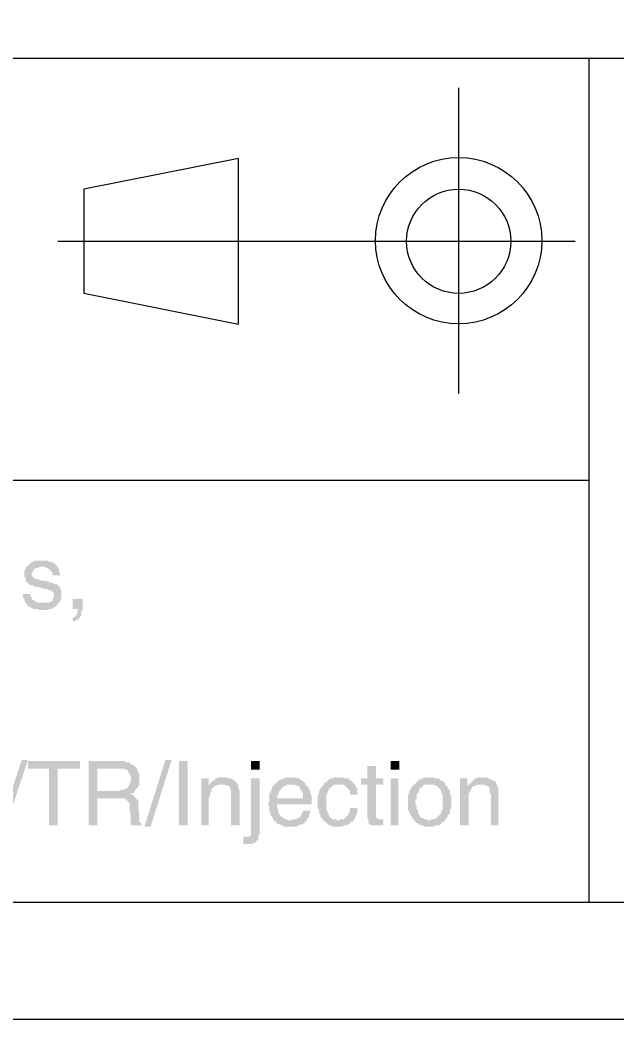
# Model space of a CAD drawing. Header units: inches. Extents: x 3613 to 8393, y -2205 to -794.
# Drawn here: x 6567.79 to 6589.56, y -1185.65 to -1149.22 of the extents above; entities that cross this region are included whole.
import ezdxf

# ---------------------------------------------------------------- set-up
doc = ezdxf.new("R2010")
doc.units = ezdxf.units.IN
doc.header["$MEASUREMENT"] = 0

msp = doc.modelspace()

# ---------------------------------------------------------------- hatches: boundary and pattern name
at = {"transparency": 33554559}
for points in [[(6568.579, -1168.93), (6568.353, -1168.93), (6568.263, -1168.975), (6568.217, -1168.975), (6568.172, -1169.02), (6568.127, -1169.065), (6568.082, -1169.111), (6568.037, -1169.156), (6567.992, -1169.201), (6567.992, -1169.246), (6567.947, -1169.291), (6567.947, -1169.517), (6567.992, -1169.562), (6567.992, -1169.652), (6568.037, -1169.697), (6568.037, -1169.742), (6568.082, -1169.742), (6568.127, -1169.787), (6568.172, -1169.833), (6568.263, -1169.833), (6568.308, -1169.878), (6568.398, -1169.878), (6568.714, -1169.968), (6568.804, -1169.968), (6568.849, -1170.013), (6568.94, -1170.013), (6568.94, -1170.058), (6568.985, -1170.058), (6569.03, -1170.103), (6569.03, -1170.239), (6568.985, -1170.329), (6568.985, -1170.374), (6568.94, -1170.419), (6568.894, -1170.419), (6568.849, -1170.464), (6568.624, -1170.464), (6568.037, -1170.51), (6568.037, -1170.555), (6568.082, -1170.6), (6568.127, -1170.6), (6568.172, -1170.645), (6568.217, -1170.645), (6568.263, -1170.69), (6568.398, -1170.69), (6568.488, -1170.735), (6568.804, -1170.735), (6568.849, -1170.69), (6568.94, -1170.69), (6568.985, -1170.645), (6569.03, -1170.645), (6569.075, -1170.6), (6569.12, -1170.555), (6569.12, -1170.555), (6569.165, -1170.51), (6569.21, -1170.464), (6569.255, -1170.419), (6569.255, -1170.374), (6569.301, -1170.284), (6569.301, -1170.013), (6569.255, -1169.968), (6569.255, -1169.923), (6569.21, -1169.878), (6569.21, -1169.878), (6569.165, -1169.833), (6569.12, -1169.787), (6569.075, -1169.787), (6568.985, -1169.742), (6568.94, -1169.742), (6568.849, -1169.697), (6568.533, -1169.652), (6568.533, -1169.652), (6568.443, -1169.607), (6568.398, -1169.607), (6568.308, -1169.562), (6568.308, -1169.562), (6568.263, -1169.517), (6568.217, -1169.472), (6568.217, -1169.381), (6568.263, -1169.336), (6568.263, -1169.291), (6568.308, -1169.246), (6568.353, -1169.201), (6568.443, -1169.201), (6568.533, -1169.156), (6569.165, -1169.156), (6569.12, -1169.111), (6569.075, -1169.065), (6569.03, -1169.02), (6568.985, -1169.02), (6568.94, -1168.975), (6568.849, -1168.975), (6568.804, -1168.93), (6568.669, -1168.93)], [(6569.165, -1169.156), (6568.579, -1169.156), (6568.714, -1169.156), (6568.759, -1169.201), (6568.804, -1169.201), (6568.849, -1169.246), (6568.849, -1169.246), (6568.894, -1169.291), (6568.94, -1169.336), (6568.985, -1169.381), (6568.985, -1169.472), (6569.255, -1169.472), (6569.255, -1169.381), (6569.21, -1169.336), (6569.21, -1169.246), (6569.165, -1169.201)], [(6568.172, -1170.149), (6567.902, -1170.149), (6567.902, -1170.284), (6567.947, -1170.329), (6567.947, -1170.374), (6567.992, -1170.464), (6568.037, -1170.51), (6568.624, -1170.464), (6568.398, -1170.464), (6568.353, -1170.419), (6568.308, -1170.374), (6568.263, -1170.374), (6568.217, -1170.329), (6568.217, -1170.284), (6568.172, -1170.194)], [(6570.068, -1170.329), (6569.707, -1170.329), (6569.707, -1170.69), (6569.887, -1170.69), (6569.887, -1170.826), (6569.842, -1170.916), (6569.797, -1170.961), (6569.752, -1171.006), (6569.707, -1171.006), (6569.707, -1171.141), (6569.797, -1171.141), (6569.842, -1171.096), (6569.887, -1171.096), (6569.932, -1171.051), (6569.978, -1171.006), (6569.978, -1170.961), (6570.023, -1170.916), (6570.023, -1170.78), (6570.068, -1170.69), (6570.068, -1170.6)], [(6568.082, -1176.196), (6567.27, -1178.633), (6567.044, -1178.633), (6567.856, -1176.196)], [(6569.978, -1176.241), (6568.082, -1176.241), (6568.082, -1176.512), (6568.849, -1176.512), (6568.849, -1178.588), (6569.165, -1178.588), (6569.165, -1176.512), (6569.978, -1176.512), (6569.978, -1176.377)], [(6571.377, -1176.241), (6570.294, -1176.241), (6570.294, -1178.588), (6570.609, -1178.588), (6570.609, -1177.595), (6571.377, -1177.595), (6571.963, -1177.55), (6571.963, -1177.505), (6571.873, -1177.46), (6571.828, -1177.46), (6571.828, -1177.415), (6571.918, -1177.415), (6571.963, -1177.37), (6571.963, -1177.325), (6570.609, -1177.325), (6570.609, -1176.512), (6572.054, -1176.512), (6572.009, -1176.467), (6571.963, -1176.422), (6571.918, -1176.377), (6571.873, -1176.377), (6571.828, -1176.332), (6571.783, -1176.287), (6571.693, -1176.287), (6571.602, -1176.241), (6571.467, -1176.241)], [(6573.317, -1176.196), (6572.55, -1178.633), (6572.324, -1178.633), (6573.092, -1176.196)], [(6573.588, -1178.588), (6573.588, -1176.241), (6573.904, -1176.241), (6573.904, -1178.588)], [(6576.522, -1176.557), (6576.522, -1176.241), (6576.206, -1176.241), (6576.206, -1176.557)], [(6581.622, -1176.557), (6581.622, -1176.241), (6581.306, -1176.241), (6581.306, -1176.557)], [(6572.054, -1176.512), (6571.377, -1176.512), (6571.557, -1176.512), (6571.647, -1176.557), (6571.693, -1176.557), (6571.738, -1176.602), (6571.738, -1176.648), (6571.783, -1176.693), (6571.828, -1176.783), (6571.828, -1176.918), (6571.828, -1177.009), (6571.783, -1177.054), (6571.783, -1177.099), (6571.738, -1177.144), (6571.738, -1177.189), (6571.693, -1177.234), (6571.647, -1177.234), (6571.602, -1177.279), (6571.467, -1177.279), (6571.422, -1177.325), (6570.609, -1177.325), (6571.963, -1177.325), (6572.009, -1177.279), (6572.054, -1177.234), (6572.099, -1177.189), (6572.099, -1177.144), (6572.144, -1177.099), (6572.144, -1176.693), (6572.099, -1176.648), (6572.099, -1176.602), (6572.054, -1176.557)], [(6580.764, -1176.422), (6580.448, -1176.422), (6580.448, -1176.873), (6580.223, -1176.873), (6580.223, -1177.099), (6580.448, -1177.099), (6580.448, -1178.317), (6580.493, -1178.363), (6580.493, -1178.498), (6580.539, -1178.543), (6580.539, -1178.543), (6580.584, -1178.588), (6581.035, -1178.588), (6581.035, -1178.363), (6580.854, -1178.363), (6580.809, -1178.317), (6580.764, -1178.317), (6580.764, -1177.099), (6581.035, -1177.099), (6581.035, -1176.873), (6580.764, -1176.873)], [(6574.671, -1176.873), (6574.401, -1176.873), (6574.401, -1178.588), (6574.671, -1178.588), (6574.671, -1177.686), (6574.671, -1177.595), (6574.716, -1177.505), (6574.716, -1177.415), (6574.762, -1177.37), (6574.762, -1177.279), (6574.807, -1177.234), (6574.807, -1177.234), (6574.852, -1177.189), (6574.897, -1177.144), (6574.671, -1177.144)], [(6575.213, -1176.828), (6575.032, -1176.828), (6574.987, -1176.873), (6574.942, -1176.873), (6574.897, -1176.918), (6574.807, -1176.964), (6574.762, -1177.009), (6574.716, -1177.054), (6574.671, -1177.144), (6574.942, -1177.144), (6574.987, -1177.099), (6575.123, -1177.099), (6575.709, -1177.054), (6575.664, -1177.009), (6575.619, -1176.964), (6575.619, -1176.964), (6575.574, -1176.918), (6575.529, -1176.918), (6575.484, -1176.873), (6575.393, -1176.873), (6575.348, -1176.828), (6575.258, -1176.828)], [(6576.522, -1176.873), (6576.206, -1176.873), (6576.206, -1178.949), (6576.161, -1178.994), (6575.935, -1178.994), (6575.935, -1179.265), (6576.251, -1179.265), (6576.296, -1179.22), (6576.386, -1179.22), (6576.386, -1179.175), (6576.431, -1179.13), (6576.477, -1179.085), (6576.477, -1178.949), (6576.522, -1178.904), (6576.522, -1178.814)], [(6577.65, -1176.828), (6577.515, -1176.828), (6577.424, -1176.873), (6577.379, -1176.873), (6577.334, -1176.918), (6577.289, -1176.918), (6577.199, -1176.964), (6577.154, -1177.009), (6577.108, -1177.054), (6577.063, -1177.099), (6577.785, -1177.099), (6577.876, -1177.144), (6577.921, -1177.144), (6577.966, -1177.189), (6578.011, -1177.234), (6578.011, -1177.279), (6578.056, -1177.325), (6578.101, -1177.415), (6578.101, -1177.595), (6577.154, -1177.595), (6576.883, -1177.64), (6576.883, -1177.686), (6576.838, -1177.776), (6576.838, -1177.821), (6576.883, -1177.911), (6576.883, -1178.092), (6576.928, -1178.137), (6576.928, -1178.227), (6576.973, -1178.272), (6577.018, -1178.317), (6577.018, -1178.363), (6577.063, -1178.408), (6577.063, -1178.408), (6577.108, -1178.453), (6577.154, -1178.498), (6577.199, -1178.543), (6577.244, -1178.543), (6577.334, -1178.588), (6577.379, -1178.588), (6577.424, -1178.633), (6577.876, -1178.633), (6577.921, -1178.588), (6577.966, -1178.588), (6578.011, -1178.543), (6578.101, -1178.543), (6578.147, -1178.498), (6578.192, -1178.453), (6578.237, -1178.408), (6577.605, -1178.408), (6577.515, -1178.363), (6577.47, -1178.363), (6577.424, -1178.317), (6577.379, -1178.317), (6577.334, -1178.272), (6577.289, -1178.227), (6577.289, -1178.227), (6577.244, -1178.182), (6577.199, -1178.092), (6577.199, -1178.002), (6577.154, -1177.911), (6577.154, -1177.821), (6578.417, -1177.821), (6578.417, -1177.505), (6578.372, -1177.46), (6578.372, -1177.325), (6578.327, -1177.279), (6578.327, -1177.234), (6578.282, -1177.189), (6578.237, -1177.144), (6578.192, -1177.099), (6578.192, -1177.054), (6578.147, -1177.009), (6578.101, -1176.964), (6578.011, -1176.918), (6577.966, -1176.873), (6577.876, -1176.873), (6577.785, -1176.828), (6577.74, -1176.828)], [(6579.41, -1176.828), (6579.275, -1176.828), (6579.23, -1176.873), (6579.094, -1176.873), (6579.049, -1176.918), (6579.004, -1176.964), (6578.959, -1177.009), (6578.914, -1177.009), (6578.869, -1177.054), (6578.869, -1177.099), (6579.591, -1177.099), (6579.636, -1177.144), (6579.681, -1177.189), (6579.726, -1177.234), (6579.771, -1177.279), (6579.816, -1177.325), (6579.816, -1177.46), (6580.087, -1177.46), (6580.087, -1177.234), (6580.042, -1177.189), (6580.042, -1177.144), (6579.997, -1177.099), (6579.952, -1177.054), (6579.907, -1177.009), (6579.907, -1176.964), (6579.862, -1176.964), (6579.816, -1176.918), (6579.726, -1176.873), (6579.636, -1176.873), (6579.546, -1176.828), (6579.5, -1176.828)], [(6581.577, -1178.588), (6581.577, -1176.873), (6581.306, -1176.873), (6581.306, -1178.588)], [(6582.705, -1176.828), (6582.569, -1176.828), (6582.524, -1176.873), (6582.434, -1176.873), (6582.389, -1176.918), (6582.344, -1176.918), (6582.299, -1176.964), (6582.254, -1177.009), (6582.208, -1177.054), (6582.163, -1177.099), (6582.163, -1177.099), (6582.118, -1177.144), (6582.073, -1177.189), (6582.028, -1177.234), (6582.028, -1177.279), (6581.983, -1177.325), (6581.983, -1177.415), (6581.938, -1177.46), (6581.938, -1177.731), (6581.938, -1178.002), (6581.983, -1178.092), (6581.983, -1178.137), (6582.028, -1178.182), (6582.028, -1178.227), (6582.073, -1178.272), (6582.118, -1178.363), (6582.163, -1178.408), (6582.705, -1178.408), (6582.66, -1178.408), (6582.615, -1178.363), (6582.569, -1178.363), (6582.479, -1178.317), (6582.434, -1178.317), (6582.389, -1178.272), (6582.344, -1178.227), (6582.344, -1178.182), (6582.299, -1178.137), (6582.299, -1178.047), (6582.254, -1178.002), (6582.254, -1177.866), (6582.208, -1177.821), (6582.208, -1177.686), (6582.254, -1177.595), (6582.254, -1177.46), (6582.299, -1177.415), (6582.299, -1177.37), (6582.344, -1177.325), (6582.344, -1177.234), (6582.389, -1177.234), (6582.434, -1177.189), (6582.479, -1177.144), (6582.524, -1177.099), (6582.705, -1177.099), (6583.292, -1177.054), (6583.246, -1177.009), (6583.201, -1176.964), (6583.156, -1176.964), (6583.111, -1176.918), (6583.021, -1176.873), (6582.931, -1176.873), (6582.84, -1176.828), (6582.795, -1176.828)], [(6584.104, -1176.873), (6583.833, -1176.873), (6583.833, -1178.588), (6584.149, -1178.588), (6584.149, -1177.686), (6584.149, -1177.415), (6584.194, -1177.37), (6584.239, -1177.279), (6584.239, -1177.234), (6584.239, -1177.234), (6584.284, -1177.189), (6584.33, -1177.144), (6584.104, -1177.144)], [(6584.646, -1176.828), (6584.51, -1176.828), (6584.42, -1176.873), (6584.375, -1176.873), (6584.33, -1176.918), (6584.284, -1176.964), (6584.239, -1177.009), (6584.194, -1177.054), (6584.104, -1177.144), (6584.375, -1177.144), (6584.465, -1177.099), (6584.6, -1177.099), (6585.142, -1177.054), (6585.142, -1177.009), (6585.097, -1176.964), (6585.052, -1176.964), (6585.007, -1176.918), (6584.961, -1176.918), (6584.916, -1176.873), (6584.871, -1176.873), (6584.781, -1176.828), (6584.736, -1176.828)], [(6575.709, -1177.054), (6575.123, -1177.099), (6575.258, -1177.099), (6575.348, -1177.144), (6575.393, -1177.144), (6575.439, -1177.189), (6575.439, -1177.234), (6575.484, -1177.325), (6575.484, -1178.588), (6575.8, -1178.588), (6575.8, -1177.325), (6575.755, -1177.234), (6575.755, -1177.144)], [(6577.063, -1177.099), (6577.063, -1177.099), (6577.018, -1177.144), (6576.973, -1177.189), (6576.973, -1177.279), (6576.928, -1177.325), (6576.928, -1177.37), (6576.883, -1177.415), (6576.883, -1177.64), (6577.154, -1177.595), (6577.154, -1177.55), (6577.199, -1177.46), (6577.199, -1177.415), (6577.244, -1177.37), (6577.244, -1177.325), (6577.289, -1177.279), (6577.334, -1177.234), (6577.379, -1177.189), (6577.424, -1177.144), (6577.47, -1177.144), (6577.515, -1177.099), (6577.65, -1177.099)], [(6578.869, -1177.099), (6578.824, -1177.144), (6578.778, -1177.189), (6578.733, -1177.234), (6578.733, -1177.279), (6578.688, -1177.325), (6578.688, -1177.46), (6578.643, -1177.505), (6578.643, -1177.956), (6578.688, -1178.002), (6578.688, -1178.137), (6578.733, -1178.182), (6578.733, -1178.227), (6578.778, -1178.317), (6578.824, -1178.363), (6578.824, -1178.408), (6579.41, -1178.408), (6579.365, -1178.408), (6579.32, -1178.363), (6579.185, -1178.363), (6579.139, -1178.317), (6579.094, -1178.272), (6579.049, -1178.227), (6579.049, -1178.182), (6579.004, -1178.137), (6579.004, -1178.092), (6578.959, -1178.002), (6578.959, -1177.46), (6579.004, -1177.415), (6579.004, -1177.37), (6579.049, -1177.279), (6579.049, -1177.234), (6579.094, -1177.234), (6579.139, -1177.189), (6579.185, -1177.144), (6579.23, -1177.099), (6579.41, -1177.099)], [(6583.292, -1177.054), (6582.705, -1177.099), (6582.885, -1177.099), (6582.931, -1177.144), (6582.976, -1177.144), (6583.021, -1177.189), (6583.066, -1177.234), (6583.111, -1177.279), (6583.156, -1177.37), (6583.156, -1177.415), (6583.201, -1177.46), (6583.201, -1178.002), (6583.156, -1178.047), (6583.156, -1178.092), (6583.111, -1178.182), (6583.066, -1178.227), (6583.066, -1178.227), (6583.021, -1178.272), (6582.976, -1178.317), (6582.885, -1178.363), (6582.795, -1178.363), (6582.705, -1178.408), (6582.163, -1178.408), (6582.208, -1178.453), (6582.254, -1178.498), (6582.299, -1178.498), (6582.344, -1178.543), (6582.389, -1178.588), (6582.479, -1178.588), (6582.524, -1178.633), (6582.885, -1178.633), (6582.931, -1178.588), (6583.066, -1178.588), (6583.111, -1178.543), (6583.156, -1178.498), (6583.201, -1178.453), (6583.246, -1178.453), (6583.292, -1178.408), (6583.292, -1178.363), (6583.337, -1178.317), (6583.382, -1178.272), (6583.382, -1178.227), (6583.427, -1178.182), (6583.472, -1178.137), (6583.472, -1178.002), (6583.517, -1177.956), (6583.517, -1177.731), (6583.517, -1177.505), (6583.472, -1177.46), (6583.472, -1177.325), (6583.427, -1177.279), (6583.382, -1177.234), (6583.382, -1177.189), (6583.337, -1177.144), (6583.292, -1177.099)], [(6585.142, -1177.054), (6584.6, -1177.099), (6584.736, -1177.099), (6584.781, -1177.144), (6584.826, -1177.144), (6584.871, -1177.189), (6584.871, -1177.189), (6584.916, -1177.234), (6584.916, -1177.37), (6584.961, -1177.46), (6584.961, -1178.588), (6585.232, -1178.588), (6585.232, -1177.234), (6585.187, -1177.189), (6585.187, -1177.144)], [(6571.963, -1177.55), (6571.377, -1177.595), (6571.602, -1177.595), (6571.647, -1177.64), (6571.693, -1177.686), (6571.693, -1177.686), (6571.738, -1177.731), (6571.783, -1177.776), (6571.783, -1178.002), (6571.828, -1178.182), (6571.828, -1178.453), (6571.828, -1178.543), (6571.873, -1178.588), (6572.234, -1178.588), (6572.234, -1178.543), (6572.189, -1178.498), (6572.144, -1178.453), (6572.144, -1178.317), (6572.099, -1177.866), (6572.099, -1177.686), (6572.054, -1177.64), (6572.009, -1177.595)], [(6578.372, -1178.047), (6578.101, -1178.047), (6578.101, -1178.092), (6578.056, -1178.137), (6578.056, -1178.182), (6578.011, -1178.272), (6577.966, -1178.317), (6577.921, -1178.317), (6577.831, -1178.363), (6577.74, -1178.363), (6577.65, -1178.408), (6578.237, -1178.408), (6578.237, -1178.363), (6578.282, -1178.317), (6578.327, -1178.272), (6578.327, -1178.182), (6578.372, -1178.137)], [(6580.087, -1177.956), (6579.816, -1177.956), (6579.816, -1178.092), (6579.771, -1178.137), (6579.771, -1178.182), (6579.726, -1178.227), (6579.681, -1178.272), (6579.636, -1178.317), (6579.591, -1178.363), (6579.455, -1178.363), (6579.41, -1178.408), (6578.824, -1178.408), (6578.869, -1178.408), (6578.914, -1178.453), (6578.959, -1178.498), (6579.004, -1178.543), (6579.094, -1178.588), (6579.139, -1178.588), (6579.185, -1178.633), (6579.546, -1178.633), (6579.591, -1178.588), (6579.726, -1178.588), (6579.771, -1178.543), (6579.816, -1178.498), (6579.862, -1178.453), (6579.907, -1178.453), (6579.952, -1178.408), (6579.997, -1178.363), (6579.997, -1178.317), (6580.042, -1178.227), (6580.042, -1178.182), (6580.087, -1178.137), (6580.087, -1178.047)]]:
    msp.add_hatch(color=256, dxfattribs=at).paths.add_polyline_path(points)

# ---------------------------------------------------------------- linework, layer by layer
msp.add_line((6226.639, -1181.386), (6635.894, -1181.386))
for points in [[(6639.932, -1185.646), (6639.932, -888.646), (6219.932, -888.646), (6219.932, -1185.646)], [(6570.113, -1155.39), (6570.113, -1159.181), (6575.755, -1160.31), (6575.755, -1154.262)]]:
    msp.add_lwpolyline(points, close=True)
for points in [[(6239.456, -1150.606), (6635.894, -1150.606)], [(6588.527, -1150.606), (6588.527, -1181.386)], [(6583.788, -1162.837), (6583.788, -1151.689)], [(6569.165, -1157.286), (6588.03, -1157.286)], [(6239.456, -1165.996), (6588.527, -1165.996)]]:
    msp.add_lwpolyline(points)
for centre, radius in [((6583.781, -1157.264), 3.031), ((6583.783, -1157.285), 1.9)]:
    msp.add_circle(centre, radius)

doc.saveas('drawing.dxf')
